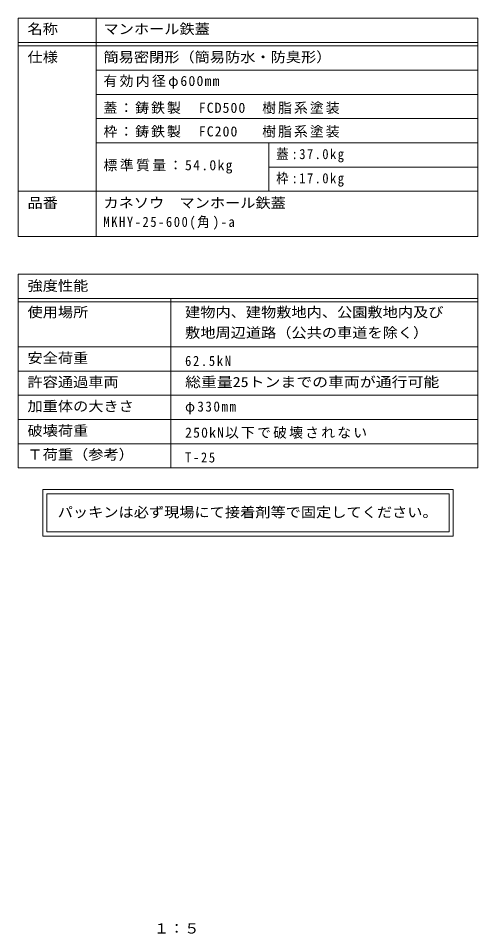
# Model space of a CAD drawing. Units: millimetres on the paper, enlarged 5 times. Extents: x -839 to 950, y -676 to 674.
# Drawn here: x 285 to 950, y -662 to 661 of the extents above; entities that cross this region are included whole.
import ezdxf
from ezdxf.enums import TextEntityAlignment as Align

# ---------------------------------------------------------------- set-up
doc = ezdxf.new("R2010")
doc.units = ezdxf.units.MM
doc.header["$LTSCALE"] = 5
doc.layers.add('F-5_F-5ﾚｲﾔ', color=2, linetype='Continuous')
doc.layers.add('F-F_F-Fﾚｲﾔ', color=7, linetype='Continuous', lineweight=9)
doc.styles.add('ＭＳ ゴシック', font='')
doc.styles.get('ＭＳ ゴシック').set_extended_font_data('MS Gothic')

msp = doc.modelspace()

# ---------------------------------------------------------------- linework, layer by layer
at = {"layer": 'F-F_F-Fﾚｲﾔ'}
for p, q in [((284.761, 661), (949.78, 661)), ((284.761, 661), (284.761, 345.76)), ((397.487, 661), (397.487, 345.76)), ((949.78, 661), (949.78, 345.76)), ((284.761, 626), (949.78, 626)), ((284.761, 621), (949.78, 621)), ((949.78, 586), (397.487, 586)), ((949.78, 551), (397.487, 551)), ((397.487, 516), (949.78, 516)), ((397.487, 481.001), (949.78, 481.001)), ((647.487, 481.001), (647.487, 411)), ((647.487, 446.001), (949.78, 446.001)), ((284.761, 411), (949.78, 411)), ((284.761, 345.76), (949.78, 345.76)), ((284.761, 291), (949.78, 291)), ((284.761, 291), (284.761, 11)), ((949.78, 291), (949.78, 11)), ((284.761, 256), (949.78, 256)), ((505.538, 256), (505.538, 11)), ((284.761, 251), (949.78, 251)), ((284.761, 186), (949.78, 186)), ((284.761, 151), (949.78, 151)), ((284.761, 116), (949.78, 116)), ((949.78, 81), (284.761, 81)), ((284.761, 46), (949.78, 46)), ((284.761, 11), (949.78, 11)), ((320.06, -20.368), (320.06, -87.632)), ((914.481, -20.368), (320.06, -20.368)), ((914.481, -87.632), (914.481, -20.368)), ((326.31, -26.618), (326.31, -81.382)), ((326.31, -26.618), (908.231, -26.618)), ((908.231, -81.382), (908.231, -26.618)), ((320.06, -87.632), (914.481, -87.632)), ((908.231, -81.382), (326.31, -81.382))]:
    msp.add_line(p, q, dxfattribs=at)

# ---------------------------------------------------------------- texts
at = {"layer": 'F-5_F-5ﾚｲﾔ', "style": 'ＭＳ ゴシック', "width": 1.1}
msp.add_text('１：５', height=14.66, dxfattribs=at).set_placement((481, -666.5), align=Align.BOTTOM_LEFT)
at = {"layer": 'F-F_F-Fﾚｲﾔ', "color": 3, "style": 'ＭＳ ゴシック'}
for s, width, p in [('名称', 1.1, (298.07, 633.864)), ('マンホール鉄蓋', 1.1, (408.068, 633.864)), ('仕様', 1.1, (298.07, 593.236)), ('簡易密閉形（簡易防水・防臭形）', 1.1, (408.068, 593.236)), ('品番', 1.1, (298.07, 382.514)), ('カネソウ\u3000マンホール鉄蓋', 1.1, (408.068, 382.514)), ('強度性能', 1.1, (298.07, 262.695)), ('使用場所', 1.1, (298.07, 224.446)), ('建物内、建物敷地内、公園敷地内及び', 1.1, (526.205, 224.446)), ('敷地周辺道路（公共の車道を除く）', 1.1, (526.205, 194.81)), ('安全荷重', 1.1, (298.07, 158.216)), ('許容通過車両', 1.1, (298.07, 123.487)), ('総重量25トンまでの車両が通行可能', 1.15, (526.205, 123.487)), ('加重体の大きさ', 1.1, (298.07, 88.486)), ('破壊荷重', 1.1, (298.07, 53.143)), ('Ｔ荷重（参考）', 1.1, (298.07, 18.611))]:
    msp.add_text(s, height=14.66, dxfattribs=dict(at, width=width)).set_placement(p, align=Align.BOTTOM_LEFT)
at = {"layer": 'F-F_F-Fﾚｲﾔ', "color": 2, "style": 'ＭＳ ゴシック', "width": 1.1}
msp.add_text('パッキンは必ず現場にて接着剤等で固定してください。', height=14.66, dxfattribs=at).set_placement((341.868, -64.743), align=Align.BOTTOM_LEFT)
at = {"layer": 'F-F_F-Fﾚｲﾔ', "color": 3, "char_height": 14.66, "attachment_point": 7, "style": 'ＭＳ ゴシック'}
for s, insert in [('\\T1.17;有効内径φ600mm', (408.068, 559.129)), ('\\T1.15;蓋：鋳鉄製\u3000FCD500\u3000樹脂系塗装', (408.068, 522.634)), ('\\T1.15;枠：鋳鉄製\u3000FC200\\~\u3000樹脂系塗装', (408.068, 488.469)), ('\\T1.24;\\W0.9;蓋:37.0kg', (658.068, 452.634)), ('\\T1.18;標準質量：54.0kg', (408.068, 436.563)), ('\\T1.24;\\W0.9;枠:17.0kg', (658.068, 417.634)), ('\\T1.26;\\W0.9;MKHY-25-600(角)-a', (408.068, 355.504)), ('\\T1.28;\\W0.9;62.5kN', (526.205, 158.216)), ('\\T1.23;\\W0.95;φ330mm', (526.205, 88.486)), ('\\T1.16;250kN以下で破壊されない', (526.205, 53.143)), ('\\T1.28;\\W0.9;T-25', (526.205, 18.611))]:
    msp.add_mtext(s, dxfattribs=dict(at, insert=insert))

doc.saveas('drawing.dxf')
